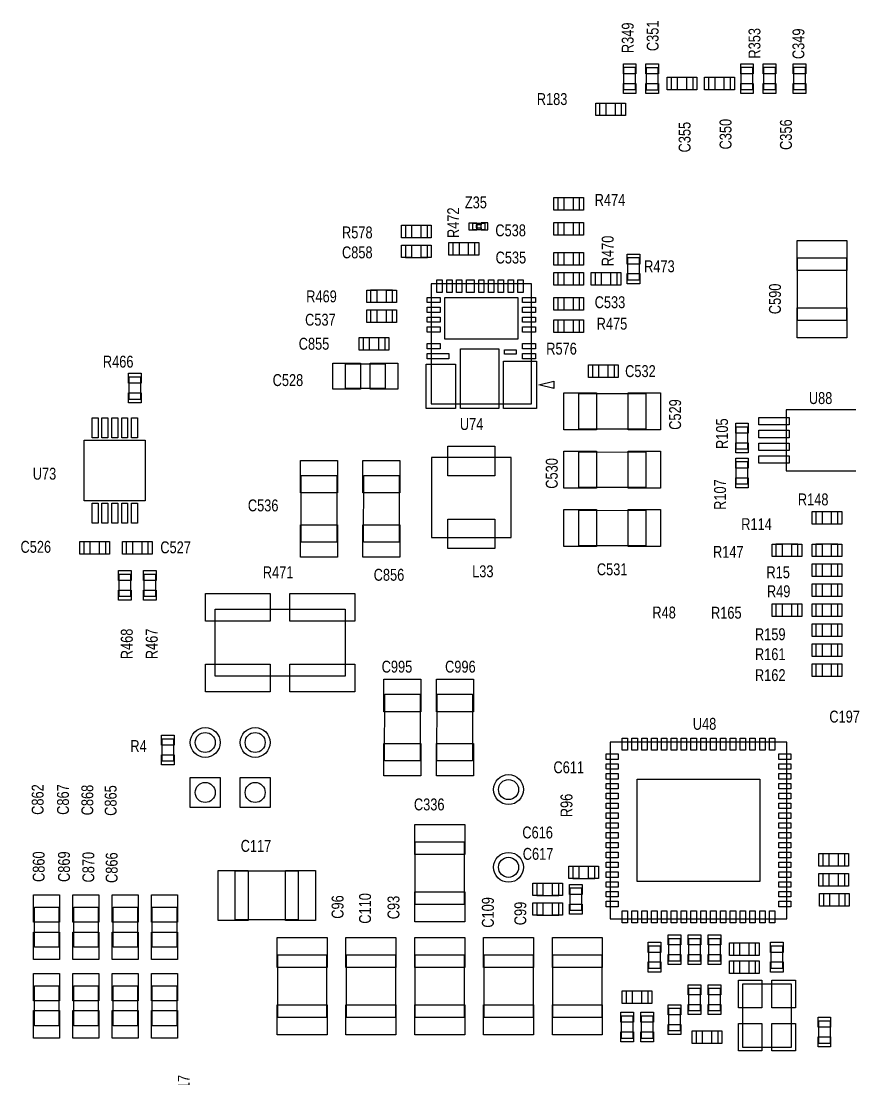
# Model space of a CAD drawing. Extents: x -13164 to 30582, y -10288 to 18382.
# Drawn here: x 6046 to 8535, y 7925 to 11103 of the extents above; entities that cross this region are included whole.
import ezdxf
from ezdxf.enums import TextEntityAlignment as Align

# ---------------------------------------------------------------- set-up
doc = ezdxf.new("R2010")
doc.units = 0
doc.layers.add('DF_ASSEMBLY_NOTES', color=2, linetype='CONTINUOUS')

# ---------------------------------------------------------------- blocks, each defined once
blk = doc.blocks.new('FIGURE_SQUARE')
blk.add_lwpolyline([(-0.5, -0.5), (-0.5, 0.5), (0.5, 0.5), (0.5, -0.5)], close=True)
blk = doc.blocks.new('FIGURE_CIRCLE')
blk.add_circle((0, 0), 0.5)

msp = doc.modelspace()

# ---------------------------------------------------------------- linework, layer by layer
at = {"layer": 'DF_ASSEMBLY_NOTES'}
for points in [[(7855.6615, 10963.768), (7855.6615, 10897.768), (7891.6615, 10897.768), (7891.6615, 10963.768), (7855.6615, 10963.768)], [(7959.1615, 10897.3015), (7959.1615, 10963.3015), (7923.1615, 10963.3015), (7923.1615, 10897.3015), (7959.1615, 10897.3015)], [(7998.1615, 10897.768), (8064.1615, 10897.768), (8064.1615, 10933.768), (7998.1615, 10933.768), (7998.1615, 10897.768)], [(8176.6615, 10933.768), (8110.6615, 10933.768), (8110.6615, 10897.768), (8176.6615, 10897.768), (8176.6615, 10933.768)], [(8208.1585, 10963.768), (8208.1585, 10897.768), (8244.1585, 10897.768), (8244.1585, 10963.768), (8208.1585, 10963.768)], [(8311.66, 10897.768), (8311.66, 10963.768), (8275.66, 10963.768), (8275.66, 10897.768), (8311.66, 10897.768)], [(8401.6645, 10897.7665), (8401.6645, 10963.7665), (8365.6645, 10963.7665), (8365.6645, 10897.7665), (8401.6645, 10897.7665)], [(7783.4302, 10820.2912), (7849.4302, 10820.2912), (7849.4302, 10856.2912), (7783.4302, 10856.2912), (7783.4302, 10820.2912)], [(7723.543, 10571.9965), (7657.543, 10571.9965), (7657.543, 10535.9965), (7723.543, 10535.9965), (7723.543, 10571.9965)], [(7266.043, 10489.4965), (7200.043, 10489.4965), (7200.043, 10453.4965), (7266.043, 10453.4965), (7266.043, 10489.4965)], [(7401.793, 10477.4965), (7439.293, 10477.4965), (7439.293, 10495.4965), (7401.793, 10495.4965), (7401.793, 10477.4965)], [(7448.0095, 10475.86), (7448.0095, 10497.133), (7427.3395, 10497.133), (7427.3395, 10491.2215), (7412.5765, 10491.2215), (7412.5765, 10481.7715), (7427.3395, 10481.7715), (7427.3395, 10475.86), (7448.0095, 10475.86)], [(7413.793, 10477.4965), (7427.293, 10477.4965), (7427.293, 10495.4965), (7413.793, 10495.4965), (7413.793, 10477.4965)], [(7723.543, 10496.9965), (7657.543, 10496.9965), (7657.543, 10460.9965), (7723.543, 10460.9965), (7723.543, 10496.9965)], [(7266.043, 10429.4965), (7200.043, 10429.4965), (7200.043, 10393.4965), (7266.043, 10393.4965), (7266.043, 10429.4965)], [(7342.543, 10400.9965), (7408.543, 10400.9965), (7408.543, 10436.9965), (7342.543, 10436.9965), (7342.543, 10400.9965)], [(7723.543, 10406.9965), (7657.543, 10406.9965), (7657.543, 10370.9965), (7723.543, 10370.9965), (7723.543, 10406.9965)], [(8525.134, 10203.433), (8378.134, 10203.433), (8378.134, 10392.433), (8525.134, 10392.433), (8525.134, 10203.433)], [(7903.543, 10325.9965), (7903.543, 10391.9965), (7867.543, 10391.9965), (7867.543, 10325.9965), (7903.543, 10325.9965)], [(7723.543, 10346.9965), (7657.543, 10346.9965), (7657.543, 10310.9965), (7723.543, 10310.9965), (7723.543, 10346.9965)], [(7770.043, 10310.9965), (7836.043, 10310.9965), (7836.043, 10346.9965), (7770.043, 10346.9965), (7770.043, 10310.9965)], [(7578.685, 10314.1135), (7277.5165, 10314.1135), (7277.5165, 9953.878), (7578.685, 9953.878), (7578.685, 10314.1135)], [(7161.5095, 10294.4965), (7095.5095, 10294.4965), (7095.5095, 10258.4965), (7161.5095, 10258.4965), (7161.5095, 10294.4965)], [(7657.543, 10235.9965), (7723.543, 10235.9965), (7723.543, 10271.9965), (7657.543, 10271.9965), (7657.543, 10235.9965)], [(7161.5095, 10234.4965), (7095.5095, 10234.4965), (7095.5095, 10198.4965), (7161.5095, 10198.4965), (7161.5095, 10234.4965)], [(7657.543, 10168.4965), (7723.543, 10168.4965), (7723.543, 10204.4965), (7657.543, 10204.4965), (7657.543, 10168.4965)], [(7139.0095, 10151.9965), (7073.0095, 10151.9965), (7073.0095, 10115.9965), (7139.0095, 10115.9965), (7139.0095, 10151.9965)], [(7139.665, 9999.7465), (7019.665, 9999.7465), (7019.665, 10073.2465), (7139.665, 10073.2465), (7139.665, 9999.7465)], [(7762.0765, 10033.4965), (7828.0765, 10033.4965), (7828.0765, 10069.4965), (7762.0765, 10069.4965), (7762.0765, 10033.4965)], [(6368.89, 10033.579), (6368.89, 9967.579), (6404.89, 9967.579), (6404.89, 10033.579), (6368.89, 10033.579)], [(7645.483, 10021.525), (7645.483, 9999.025), (7600.483, 10010.275), (7645.483, 10021.525)], [(7645.483, 10000), (7641.583, 10000)], [(7721.0395, 9984.823), (7922.0395, 9984.073), (7922.0395, 9877.573), (7721.0395, 9877.573), (7721.0395, 9984.073)], [(8609.8195, 9752.0395), (8609.8195, 9935.0395), (8344.0765, 9935.0395), (8344.0765, 9752.0395), (8609.8195, 9752.0395)], [(8229.1585, 9817.768), (8229.1585, 9883.768), (8193.1585, 9883.768), (8193.1585, 9817.768), (8229.1585, 9817.768)], [(6418.39, 9844.579), (6418.39, 9661.579), (6235.39, 9661.579), (6235.39, 9844.579), (6418.39, 9844.579)], [(7518.043, 9552.238), (7518.043, 9792.238), (7278.043, 9792.238), (7278.043, 9552.238), (7518.043, 9552.238)], [(7721.0395, 9809.383), (7922.0395, 9808.639), (7922.0395, 9702.133), (7721.0395, 9702.133), (7721.0395, 9808.639)], [(8229.1615, 9712.768), (8229.1615, 9778.768), (8193.1615, 9778.768), (8193.1615, 9712.768), (8229.1615, 9712.768)], [(6886.543, 9537.3745), (6887.293, 9738.3745), (6993.793, 9738.3745), (6993.793, 9537.3745), (6887.293, 9537.3745)], [(7074.043, 9537.3745), (7074.793, 9738.3745), (7181.293, 9738.3745), (7181.293, 9537.3745), (7074.793, 9537.3745)], [(7721.0395, 9633.9415), (7922.0395, 9633.1915), (7922.0395, 9526.6915), (7721.0395, 9526.6915), (7721.0395, 9633.1915)], [(8433.1615, 9592.768), (8499.1615, 9592.768), (8499.1615, 9628.768), (8433.1615, 9628.768), (8433.1615, 9592.768)], [(6233.89, 9502.579), (6299.89, 9502.579), (6299.89, 9538.579), (6233.89, 9538.579), (6233.89, 9502.579)], [(6361.39, 9502.579), (6427.39, 9502.579), (6427.39, 9538.579), (6361.39, 9538.579), (6361.39, 9502.579)], [(8313.1615, 9495.271), (8379.1615, 9495.271), (8379.1615, 9531.271), (8313.1615, 9531.271), (8313.1615, 9495.271)], [(8433.1615, 9495.2665), (8499.1615, 9495.2665), (8499.1615, 9531.2665), (8433.1615, 9531.2665), (8433.1615, 9495.2665)], [(8433.1615, 9435.2665), (8499.1615, 9435.2665), (8499.1615, 9471.2665), (8433.1615, 9471.2665), (8433.1615, 9435.2665)], [(6338.89, 9441.079), (6338.89, 9375.079), (6374.89, 9375.079), (6374.89, 9441.079), (6338.89, 9441.079)], [(6413.89, 9441.079), (6413.89, 9375.079), (6449.89, 9375.079), (6449.89, 9441.079), (6413.89, 9441.079)], [(8433.1615, 9375.268), (8499.1615, 9375.268), (8499.1615, 9411.268), (8433.1615, 9411.268), (8433.1615, 9375.268)], [(8313.1615, 9315.271), (8379.1615, 9315.271), (8379.1615, 9351.271), (8313.1615, 9351.271), (8313.1615, 9315.271)], [(8499.1615, 9351.268), (8433.1615, 9351.268), (8433.1615, 9315.268), (8499.1615, 9315.268), (8499.1615, 9351.268)], [(7018.6615, 9135.268), (6628.6615, 9135.268), (6628.6615, 9336.268), (7018.6615, 9336.268), (7018.6615, 9135.268)], [(8433.1615, 9255.268), (8499.1615, 9255.268), (8499.1615, 9291.268), (8433.1615, 9291.268), (8433.1615, 9255.268)], [(8433.1615, 9195.2665), (8499.1615, 9195.2665), (8499.1615, 9231.2665), (8433.1615, 9231.2665), (8433.1615, 9195.2665)], [(8433.1615, 9135.2665), (8499.1615, 9135.2665), (8499.1615, 9171.2665), (8433.1615, 9171.2665), (8433.1615, 9135.2665)], [(7137.1615, 8880.268), (7137.9115, 9081.268), (7244.4115, 9081.268), (7244.4115, 8880.268), (7137.9115, 8880.268)], [(7294.6615, 8880.268), (7295.4115, 9081.268), (7401.9115, 9081.268), (7401.9115, 8880.268), (7295.4115, 8880.268)], [(6468.1615, 8946.268), (6468.1615, 8880.268), (6504.1615, 8880.268), (6504.1615, 8946.268), (6468.1615, 8946.268)], [(8346.1615, 8406.268), (8346.1615, 8937.268), (7815.1615, 8937.268), (7815.1615, 8406.268), (8346.1615, 8406.268)], [(7376.683, 8448.61), (7229.683, 8448.61), (7229.683, 8637.61), (7376.683, 8637.61), (7376.683, 8448.61)], [(8519.8615, 8601.316), (8453.8615, 8601.316), (8453.8615, 8565.316), (8519.8615, 8565.316), (8519.8615, 8601.316)], [(6689.0035, 8402.824), (6689.0035, 8549.824), (6878.0035, 8549.824), (6878.0035, 8402.824), (6689.0035, 8402.824)], [(7768.9242, 8563.6612), (7702.9242, 8563.6612), (7702.9242, 8527.6612), (7768.9242, 8527.6612), (7768.9242, 8563.6612)], [(8519.8615, 8541.313), (8453.8615, 8541.313), (8453.8615, 8505.313), (8519.8615, 8505.313), (8519.8615, 8541.313)], [(7660.8115, 8512.5415), (7594.8115, 8512.5415), (7594.8115, 8476.5415), (7660.8115, 8476.5415), (7660.8115, 8512.5415)], [(7693.8085, 8497.918), (7693.8085, 8431.918), (7729.8085, 8431.918), (7729.8085, 8497.918), (7693.8085, 8497.918)], [(8455.6615, 8445.268), (8521.6615, 8445.268), (8521.6615, 8481.268), (8455.6615, 8481.268), (8455.6615, 8445.268)], [(6085.333, 8320.9435), (6085.333, 8440.9435), (6158.833, 8440.9435), (6158.833, 8320.9435), (6085.333, 8320.9435)], [(6203.443, 8320.9435), (6203.443, 8440.9435), (6276.943, 8440.9435), (6276.943, 8320.9435), (6203.443, 8320.9435)], [(6321.553, 8320.9435), (6321.553, 8440.9435), (6395.053, 8440.9435), (6395.053, 8320.9435), (6321.553, 8320.9435)], [(6439.663, 8320.9435), (6439.663, 8440.9435), (6513.163, 8440.9435), (6513.163, 8320.9435), (6439.663, 8320.9435)], [(7660.813, 8453.473), (7594.813, 8453.473), (7594.813, 8417.473), (7660.813, 8417.473), (7660.813, 8453.473)], [(8026.6615, 8280.268), (8026.6615, 8346.268), (7990.6615, 8346.268), (7990.6615, 8280.268), (8026.6615, 8280.268)], [(8086.6615, 8280.268), (8086.6615, 8346.268), (8050.6615, 8346.268), (8050.6615, 8280.268), (8086.6615, 8280.268)], [(8110.6615, 8346.268), (8110.6615, 8280.268), (8146.6615, 8280.268), (8146.6615, 8346.268), (8110.6615, 8346.268)], [(8251.6615, 8332.768), (8185.6615, 8332.768), (8185.6615, 8296.768), (8251.6615, 8296.768), (8251.6615, 8332.768)], [(6963.298, 8109.28), (6816.298, 8109.28), (6816.298, 8298.28), (6963.298, 8298.28), (6963.298, 8109.28)], [(7169.9905, 8109.28), (7022.9905, 8109.28), (7022.9905, 8298.28), (7169.9905, 8298.28), (7169.9905, 8109.28)], [(7376.683, 8109.28), (7229.683, 8109.28), (7229.683, 8298.28), (7376.683, 8298.28), (7376.683, 8109.28)], [(7583.3755, 8109.28), (7436.3755, 8109.28), (7436.3755, 8298.28), (7583.3755, 8298.28), (7583.3755, 8109.28)], [(7790.068, 8109.2815), (7643.0665, 8109.2815), (7643.0665, 8298.28), (7790.068, 8298.28), (7790.068, 8109.2815)], [(7930.6615, 8323.768), (7930.6615, 8257.768), (7966.6615, 8257.768), (7966.6615, 8323.768), (7930.6615, 8323.768)], [(8298.1615, 8323.768), (8298.1615, 8257.768), (8334.1615, 8257.768), (8334.1615, 8323.768), (8298.1615, 8323.768)], [(8251.6615, 8278.768), (8185.6615, 8278.768), (8185.6615, 8242.768), (8251.6615, 8242.768), (8251.6615, 8278.768)], [(6085.333, 8084.7235), (6085.333, 8204.7235), (6158.833, 8204.7235), (6158.833, 8084.7235), (6085.333, 8084.7235)], [(6203.443, 8084.7235), (6203.443, 8204.7235), (6276.943, 8204.7235), (6276.943, 8084.7235), (6203.443, 8084.7235)], [(6321.553, 8084.7235), (6321.553, 8204.7235), (6395.053, 8204.7235), (6395.053, 8084.7235), (6321.553, 8084.7235)], [(6439.663, 8084.7235), (6439.663, 8204.7235), (6513.163, 8204.7235), (6513.163, 8084.7235), (6439.663, 8084.7235)], [(8359.981, 8020.78), (8359.981, 8209.756), (8212.342, 8209.756), (8212.342, 8020.78), (8359.981, 8020.78)], [(7863.1615, 8152.768), (7929.1615, 8152.768), (7929.1615, 8188.768), (7863.1615, 8188.768), (7863.1615, 8152.768)], [(8050.6615, 8196.268), (8050.6615, 8130.268), (8086.6615, 8130.268), (8086.6615, 8196.268), (8050.6615, 8196.268)], [(8146.6615, 8130.268), (8146.6615, 8196.268), (8110.6615, 8196.268), (8110.6615, 8130.268), (8146.6615, 8130.268)], [(7990.6615, 8136.268), (7990.6615, 8070.268), (8026.6615, 8070.268), (8026.6615, 8136.268), (7990.6615, 8136.268)], [(7848.1615, 8113.768), (7848.1615, 8047.768), (7884.1615, 8047.768), (7884.1615, 8113.768), (7848.1615, 8113.768)], [(7908.1615, 8113.768), (7908.1615, 8047.768), (7944.1615, 8047.768), (7944.1615, 8113.768), (7908.1615, 8113.768)], [(8476.6615, 8032.768), (8476.6615, 8098.768), (8440.6615, 8098.768), (8440.6615, 8032.768), (8476.6615, 8032.768)], [(8139.1615, 8068.768), (8073.1615, 8068.768), (8073.1615, 8032.768), (8139.1615, 8032.768), (8139.1615, 8068.768)]]:
    msp.add_lwpolyline(points, dxfattribs=at)

# ---------------------------------------------------------------- block references
for name, p, xscale, yscale in [('FIGURE_SQUARE', (7873.6615, 10960.3015), 37.8015, 30.1185), ('FIGURE_SQUARE', (7941.1615, 10959.835), 37.8015, 30.1185), ('FIGURE_SQUARE', (8226.1585, 10960.3015), 37.8015, 30.1185), ('FIGURE_SQUARE', (8293.66, 10960.3015), 37.8015, 30.1185), ('FIGURE_SQUARE', (8383.6645, 10960.3), 37.8015, 30.1185), ('FIGURE_SQUARE', (8001.628, 10915.768), 30.1185, 37.8015), ('FIGURE_SQUARE', (8060.695, 10915.768), 30.1185, 37.8015), ('FIGURE_SQUARE', (8114.128, 10915.768), 30.1185, 37.8015), ('FIGURE_SQUARE', (8173.195, 10915.768), 30.1185, 37.8015), ('FIGURE_SQUARE', (7873.6615, 10901.2345), 37.8015, 30.1185), ('FIGURE_SQUARE', (7941.1615, 10900.768), 37.8015, 30.1185), ('FIGURE_SQUARE', (8226.1585, 10901.2345), 37.8015, 30.1185), ('FIGURE_SQUARE', (8293.66, 10901.2345), 37.8015, 30.1185), ('FIGURE_SQUARE', (8383.6645, 10901.233), 37.8015, 30.1185), ('FIGURE_SQUARE', (7786.8967, 10838.2912), 30.1185, 37.8015), ('FIGURE_SQUARE', (7845.9637, 10838.2912), 30.1185, 37.8015), ('FIGURE_SQUARE', (7661.0095, 10553.9965), 30.1185, 37.8015), ('FIGURE_SQUARE', (7720.0765, 10553.9965), 30.1185, 37.8015), ('FIGURE_SQUARE', (7203.5095, 10471.4965), 30.1185, 37.8015), ('FIGURE_SQUARE', (7262.5765, 10471.4965), 30.1185, 37.8015), ('FIGURE_SQUARE', (7403.293, 10486.4965), 22.4415, 22.4415), ('FIGURE_SQUARE', (7661.0095, 10478.9965), 30.1185, 37.8015), ('FIGURE_SQUARE', (7720.0765, 10478.9965), 30.1185, 37.8015), ('FIGURE_SQUARE', (7203.5095, 10411.4965), 30.1185, 37.8015), ('FIGURE_SQUARE', (7262.5765, 10411.4965), 30.1185, 37.8015), ('FIGURE_SQUARE', (7346.0095, 10418.9965), 30.1185, 37.8015), ('FIGURE_SQUARE', (7405.0765, 10418.9965), 30.1185, 37.8015), ('FIGURE_SQUARE', (8451.634, 10399.183), 150, 89.7585), ('FIGURE_SQUARE', (7661.0095, 10388.9965), 30.1185, 37.8015), ('FIGURE_SQUARE', (7720.0765, 10388.9965), 30.1185, 37.8015), ('FIGURE_SQUARE', (7885.543, 10388.53), 37.8015, 30.1185), ('FIGURE_SQUARE', (7661.0095, 10328.9965), 30.1185, 37.8015), ('FIGURE_SQUARE', (7720.0765, 10328.9965), 30.1185, 37.8015), ('FIGURE_SQUARE', (7773.5095, 10328.9965), 30.1185, 37.8015), ('FIGURE_SQUARE', (7832.5765, 10328.9965), 30.1185, 37.8015), ('FIGURE_SQUARE', (7885.543, 10329.463), 37.8015, 30.1185), ('FIGURE_SQUARE', (7302.55, 10306.738), 15.945, 38.3865), ('FIGURE_SQUARE', (7332.0715, 10306.738), 15.945, 38.3865), ('FIGURE_SQUARE', (7361.605, 10306.738), 15.945, 38.3865), ('FIGURE_SQUARE', (7394.86, 10306.738), 23.3265, 38.3865), ('FIGURE_SQUARE', (7428.1015, 10306.738), 15.945, 38.3865), ('FIGURE_SQUARE', (7457.623, 10306.738), 15.945, 38.3865), ('FIGURE_SQUARE', (7487.1565, 10306.738), 15.945, 38.3865), ('FIGURE_SQUARE', (7516.69, 10306.738), 15.945, 38.3865), ('FIGURE_SQUARE', (7546.2115, 10306.738), 15.945, 38.3865), ('FIGURE_SQUARE', (7098.976, 10276.4965), 30.1185, 37.8015), ('FIGURE_SQUARE', (7158.043, 10276.4965), 30.1185, 37.8015), ('FIGURE_SQUARE', (7284.8335, 10265.3935), 38.3865, 15.945), ('FIGURE_SQUARE', (7428.1015, 10210.768), 219.6915, 125.1915), ('FIGURE_SQUARE', (7571.305, 10265.3935), 38.3865, 15.945), ('FIGURE_SQUARE', (7661.0095, 10253.9965), 30.1185, 37.8015), ('FIGURE_SQUARE', (7720.0765, 10253.9965), 30.1185, 37.8015), ('FIGURE_SQUARE', (7098.976, 10216.4965), 30.1185, 37.8015), ('FIGURE_SQUARE', (7158.043, 10216.4965), 30.1185, 37.8015), ('FIGURE_SQUARE', (7284.8335, 10235.86), 38.3865, 15.945), ('FIGURE_SQUARE', (7571.305, 10235.86), 38.3865, 15.945), ('FIGURE_SQUARE', (8451.634, 10196.683), 150, 89.7585), ('FIGURE_SQUARE', (7284.8335, 10206.3385), 38.3865, 15.945), ('FIGURE_SQUARE', (7571.305, 10206.3385), 38.3865, 15.945), ('FIGURE_SQUARE', (7661.0095, 10186.4965), 30.1185, 37.8015), ('FIGURE_SQUARE', (7720.0765, 10186.4965), 30.1185, 37.8015), ('FIGURE_SQUARE', (7284.8335, 10176.805), 38.3865, 15.945), ('FIGURE_SQUARE', (7571.305, 10176.805), 38.3865, 15.945), ('FIGURE_SQUARE', (7076.476, 10133.9965), 30.1185, 37.8015), ('FIGURE_SQUARE', (7135.543, 10133.9965), 30.1185, 37.8015), ('FIGURE_SQUARE', (7284.8335, 10126.615), 38.3865, 15.945), ('FIGURE_SQUARE', (7423.3765, 10029.055), 115.518, 179.8815), ('FIGURE_SQUARE', (7515.5095, 10109.548), 35.3685, 12.9915), ('FIGURE_SQUARE', (7571.305, 10126.615), 38.3865, 15.945), ('FIGURE_SQUARE', (7023.787, 10036.4965), 82.677, 77.9535), ('FIGURE_SQUARE', (7135.543, 10036.4965), 82.677, 77.9535), ('FIGURE_SQUARE', (7297.885, 10097.0815), 64.4235, 15.945), ('FIGURE_SQUARE', (7544.1385, 10010.2765), 98.622, 142.323), ('FIGURE_SQUARE', (7571.305, 10097.0815), 38.3865, 15.945), ('FIGURE_SQUARE', (6386.89, 10030.1125), 37.8015, 30.1185), ('FIGURE_SQUARE', (7306.6315, 10005.853), 87.6915, 133.47), ('FIGURE_SQUARE', (7765.543, 10051.4965), 30.1185, 37.8015), ('FIGURE_SQUARE', (7824.61, 10051.4965), 30.1185, 37.8015), ('FIGURE_SQUARE', (6386.89, 9971.0455), 37.8015, 30.1185), ('FIGURE_SQUARE', (7725.1615, 9930.823), 97.4415, 111.03), ('FIGURE_SQUARE', (7917.9175, 9930.823), 97.4415, 111.03), ('FIGURE_SQUARE', (6267.787, 9881.329), 17.7165, 60.2415), ('FIGURE_SQUARE', (6297.3385, 9881.329), 17.7165, 60.2415), ('FIGURE_SQUARE', (6326.89, 9881.329), 17.7165, 60.2415), ('FIGURE_SQUARE', (6356.4415, 9881.329), 17.7165, 60.2415), ('FIGURE_SQUARE', (6385.993, 9881.329), 17.7165, 60.2415), ('FIGURE_SQUARE', (8211.1585, 9880.3015), 37.8015, 30.1185), ('FIGURE_SQUARE', (8307.1615, 9901.1245), 91.53, 22.4415), ('FIGURE_SQUARE', (8307.1615, 9862.738), 91.53, 22.4415), ('FIGURE_SQUARE', (7398.043, 9781.4965), 141.1365, 88.5885), ('FIGURE_SQUARE', (8211.1585, 9821.2345), 37.8015, 30.1185), ('FIGURE_SQUARE', (8307.1615, 9824.341), 91.53, 22.4415), ('FIGURE_SQUARE', (7725.1615, 9755.383), 97.4415, 111.03), ('FIGURE_SQUARE', (7917.9175, 9755.383), 97.4415, 111.03), ('FIGURE_SQUARE', (8211.1615, 9775.3015), 37.8015, 30.1185), ('FIGURE_SQUARE', (8307.1615, 9785.9545), 91.53, 22.4415), ('FIGURE_SQUARE', (6940.543, 9734.2525), 111.03, 97.4415), ('FIGURE_SQUARE', (7128.043, 9734.2525), 111.03, 97.4415), ('FIGURE_SQUARE', (8211.1615, 9716.2345), 37.8015, 30.1185), ('FIGURE_SQUARE', (6267.787, 9624.829), 17.7165, 60.2415), ('FIGURE_SQUARE', (6297.3385, 9624.829), 17.7165, 60.2415), ('FIGURE_SQUARE', (6326.89, 9624.829), 17.7165, 60.2415), ('FIGURE_SQUARE', (6356.4415, 9624.829), 17.7165, 60.2415), ('FIGURE_SQUARE', (6385.993, 9624.829), 17.7165, 60.2415), ('FIGURE_SQUARE', (7725.1615, 9579.9415), 97.4415, 111.03), ('FIGURE_SQUARE', (7917.9175, 9579.9415), 97.4415, 111.03), ('FIGURE_SQUARE', (8436.628, 9610.768), 30.1185, 37.8015), ('FIGURE_SQUARE', (8495.695, 9610.768), 30.1185, 37.8015), ('FIGURE_SQUARE', (7398.043, 9562.9795), 141.1365, 88.5885), ('FIGURE_SQUARE', (6940.543, 9541.4965), 111.03, 97.4415), ('FIGURE_SQUARE', (7128.043, 9541.4965), 111.03, 97.4415), ('FIGURE_SQUARE', (6237.3565, 9520.579), 30.1185, 37.8015), ('FIGURE_SQUARE', (6296.4235, 9520.579), 30.1185, 37.8015), ('FIGURE_SQUARE', (6364.8565, 9520.579), 30.1185, 37.8015), ('FIGURE_SQUARE', (6423.9235, 9520.579), 30.1185, 37.8015), ('FIGURE_SQUARE', (8316.628, 9513.271), 30.1185, 37.8015), ('FIGURE_SQUARE', (8375.695, 9513.271), 30.1185, 37.8015), ('FIGURE_SQUARE', (8436.628, 9513.2665), 30.1185, 37.8015), ('FIGURE_SQUARE', (8495.695, 9513.2665), 30.1185, 37.8015), ('FIGURE_SQUARE', (8436.628, 9453.2665), 30.1185, 37.8015), ('FIGURE_SQUARE', (8495.695, 9453.2665), 30.1185, 37.8015), ('FIGURE_SQUARE', (6356.89, 9437.6125), 37.8015, 30.1185), ('FIGURE_SQUARE', (6431.89, 9437.6125), 37.8015, 30.1185), ('FIGURE_SQUARE', (8436.628, 9393.268), 30.1185, 37.8015), ('FIGURE_SQUARE', (8495.695, 9393.268), 30.1185, 37.8015), ('FIGURE_SQUARE', (6356.89, 9378.5455), 37.8015, 30.1185), ('FIGURE_SQUARE', (6431.89, 9378.5455), 37.8015, 30.1185), ('FIGURE_SQUARE', (6696.6865, 9342.073), 194.8815, 82.677), ('FIGURE_SQUARE', (6950.6365, 9342.073), 194.8815, 82.677), ('FIGURE_SQUARE', (8316.628, 9333.271), 30.1185, 37.8015), ('FIGURE_SQUARE', (8375.695, 9333.271), 30.1185, 37.8015), ('FIGURE_SQUARE', (8436.628, 9333.268), 30.1185, 37.8015), ('FIGURE_SQUARE', (8495.695, 9333.268), 30.1185, 37.8015), ('FIGURE_SQUARE', (8436.628, 9273.268), 30.1185, 37.8015), ('FIGURE_SQUARE', (8495.695, 9273.268), 30.1185, 37.8015), ('FIGURE_SQUARE', (8436.628, 9213.2665), 30.1185, 37.8015), ('FIGURE_SQUARE', (8495.695, 9213.2665), 30.1185, 37.8015), ('FIGURE_SQUARE', (6696.6865, 9129.463), 194.8815, 82.677), ('FIGURE_SQUARE', (6950.6365, 9129.463), 194.8815, 82.677), ('FIGURE_SQUARE', (8436.628, 9153.2665), 30.1185, 37.8015), ('FIGURE_SQUARE', (8495.695, 9153.2665), 30.1185, 37.8015), ('FIGURE_SQUARE', (7191.1615, 9077.146), 111.03, 97.4415), ('FIGURE_SQUARE', (7348.6615, 9077.146), 111.03, 97.4415), ('FIGURE_CIRCLE', (6598.6615, 8935.768), 89.7585, 89.7585), ('FIGURE_CIRCLE', (6598.6615, 8935.768), 60.2415, 60.2415), ('FIGURE_CIRCLE', (6748.6615, 8935.768), 89.7585, 89.7585), ('FIGURE_CIRCLE', (6748.6615, 8935.768), 60.2415, 60.2415), ('FIGURE_SQUARE', (6486.1615, 8942.8015), 37.8015, 30.1185), ('FIGURE_SQUARE', (7191.1615, 8884.39), 111.03, 97.4415), ('FIGURE_SQUARE', (7348.6615, 8884.39), 111.03, 97.4415), ('FIGURE_SQUARE', (7859.2045, 8931.268), 16.5, 36), ('FIGURE_SQUARE', (7888.7335, 8931.268), 16.5, 36), ('FIGURE_SQUARE', (7918.2595, 8931.268), 16.5, 36), ('FIGURE_SQUARE', (7947.7885, 8931.268), 16.5, 36), ('FIGURE_SQUARE', (7977.3145, 8931.268), 16.5, 36), ('FIGURE_SQUARE', (8006.8435, 8931.268), 16.5, 36), ('FIGURE_SQUARE', (8036.3695, 8931.268), 16.5, 36), ('FIGURE_SQUARE', (8065.8985, 8931.268), 16.5, 36), ('FIGURE_SQUARE', (8095.4245, 8931.268), 16.5, 36), ('FIGURE_SQUARE', (8124.9535, 8931.268), 16.5, 36), ('FIGURE_SQUARE', (8154.4795, 8931.268), 16.5, 36), ('FIGURE_SQUARE', (8184.0085, 8931.268), 16.5, 36), ('FIGURE_SQUARE', (8213.5345, 8931.268), 16.5, 36), ('FIGURE_SQUARE', (8243.0635, 8931.268), 16.5, 36), ('FIGURE_SQUARE', (8272.5895, 8931.268), 16.5, 36), ('FIGURE_SQUARE', (8302.1185, 8931.268), 16.5, 36), ('FIGURE_SQUARE', (6486.1615, 8883.7345), 37.8015, 30.1185), ('FIGURE_SQUARE', (7821.1615, 8893.225), 36, 16.5), ('FIGURE_SQUARE', (8340.1615, 8893.225), 36, 16.5), ('FIGURE_SQUARE', (7821.1615, 8863.696), 36, 16.5), ('FIGURE_SQUARE', (8340.1615, 8863.696), 36, 16.5), ('FIGURE_CIRCLE', (7509.8755, 8794.3285), 89.7585, 89.7585), ('FIGURE_SQUARE', (7821.1615, 8834.17), 36, 16.5), ('FIGURE_SQUARE', (8340.1615, 8834.17), 36, 16.5), ('FIGURE_SQUARE', (6598.6615, 8785.768), 89.7585, 89.7585), ('FIGURE_CIRCLE', (6598.6615, 8785.768), 60.2415, 60.2415), ('FIGURE_SQUARE', (6748.6615, 8785.768), 89.7585, 89.7585), ('FIGURE_CIRCLE', (6748.6615, 8785.768), 60.2415, 60.2415), ('FIGURE_CIRCLE', (7509.8755, 8794.3285), 60.2415, 60.2415), ('FIGURE_SQUARE', (7821.1615, 8804.641), 36, 16.5), ('FIGURE_SQUARE', (8080.6615, 8671.768), 369, 307.5), ('FIGURE_SQUARE', (8340.1615, 8804.641), 36, 16.5), ('FIGURE_SQUARE', (7821.1615, 8775.115), 36, 16.5), ('FIGURE_SQUARE', (8340.1615, 8775.115), 36, 16.5), ('FIGURE_SQUARE', (7821.1615, 8745.586), 36, 16.5), ('FIGURE_SQUARE', (8340.1615, 8745.586), 36, 16.5), ('FIGURE_SQUARE', (7821.1615, 8716.06), 36, 16.5), ('FIGURE_SQUARE', (8340.1615, 8716.06), 36, 16.5), ('FIGURE_SQUARE', (7303.183, 8644.36), 150, 89.7585), ('FIGURE_SQUARE', (7821.1615, 8686.531), 36, 16.5), ('FIGURE_SQUARE', (8340.1615, 8686.531), 36, 16.5), ('FIGURE_SQUARE', (7821.1615, 8657.005), 36, 16.5), ('FIGURE_SQUARE', (8340.1615, 8657.005), 36, 16.5), ('FIGURE_SQUARE', (7821.1615, 8627.476), 36, 16.5), ('FIGURE_SQUARE', (8340.1615, 8627.476), 36, 16.5), ('FIGURE_CIRCLE', (7509.8755, 8560.768), 89.7585, 89.7585), ('FIGURE_CIRCLE', (7509.8755, 8560.768), 60.2415, 60.2415), ('FIGURE_SQUARE', (7821.1615, 8597.95), 36, 16.5), ('FIGURE_SQUARE', (8340.1615, 8597.95), 36, 16.5), ('FIGURE_SQUARE', (8457.328, 8583.316), 30.1185, 37.8015), ('FIGURE_SQUARE', (8516.395, 8583.316), 30.1185, 37.8015), ('FIGURE_SQUARE', (6682.2535, 8476.324), 89.7585, 150), ('FIGURE_SQUARE', (6884.7535, 8476.324), 89.7585, 150), ('FIGURE_SQUARE', (7706.3907, 8545.6612), 30.1185, 37.8015), ('FIGURE_SQUARE', (7765.4577, 8545.6612), 30.1185, 37.8015), ('FIGURE_SQUARE', (7821.1615, 8568.421), 36, 16.5), ('FIGURE_SQUARE', (8340.1615, 8568.421), 36, 16.5), ('FIGURE_SQUARE', (7821.1615, 8538.895), 36, 16.5), ('FIGURE_SQUARE', (7821.1615, 8509.366), 36, 16.5), ('FIGURE_SQUARE', (8340.1615, 8538.895), 36, 16.5), ('FIGURE_SQUARE', (8340.1615, 8509.366), 36, 16.5), ('FIGURE_SQUARE', (8457.328, 8523.313), 30.1185, 37.8015), ('FIGURE_SQUARE', (8516.395, 8523.313), 30.1185, 37.8015), ('FIGURE_SQUARE', (7303.183, 8441.86), 150, 89.7585), ('FIGURE_SQUARE', (7598.278, 8494.5415), 30.1185, 37.8015), ('FIGURE_SQUARE', (7657.345, 8494.5415), 30.1185, 37.8015), ('FIGURE_SQUARE', (7711.8085, 8494.4515), 37.8015, 30.1185), ('FIGURE_SQUARE', (7821.1615, 8479.84), 36, 16.5), ('FIGURE_SQUARE', (8340.1615, 8479.84), 36, 16.5), ('FIGURE_SQUARE', (6122.083, 8436.8215), 77.9535, 82.677), ('FIGURE_SQUARE', (6240.193, 8436.8215), 77.9535, 82.677), ('FIGURE_SQUARE', (6358.303, 8436.8215), 77.9535, 82.677), ('FIGURE_SQUARE', (6476.413, 8436.8215), 77.9535, 82.677), ('FIGURE_SQUARE', (7598.2795, 8435.473), 30.1185, 37.8015), ('FIGURE_SQUARE', (7657.3465, 8435.473), 30.1185, 37.8015), ('FIGURE_SQUARE', (7821.1615, 8450.311), 36, 16.5), ('FIGURE_SQUARE', (8340.1615, 8450.311), 36, 16.5), ('FIGURE_SQUARE', (8459.128, 8463.268), 30.1185, 37.8015), ('FIGURE_SQUARE', (8518.195, 8463.268), 30.1185, 37.8015), ('FIGURE_SQUARE', (7711.8085, 8435.3845), 37.8015, 30.1185), ('FIGURE_SQUARE', (7859.2045, 8412.268), 16.5, 36), ('FIGURE_SQUARE', (7888.7335, 8412.268), 16.5, 36), ('FIGURE_SQUARE', (7918.2595, 8412.268), 16.5, 36), ('FIGURE_SQUARE', (7947.7885, 8412.268), 16.5, 36), ('FIGURE_SQUARE', (7977.3145, 8412.268), 16.5, 36), ('FIGURE_SQUARE', (8006.8435, 8412.268), 16.5, 36), ('FIGURE_SQUARE', (8036.3695, 8412.268), 16.5, 36), ('FIGURE_SQUARE', (8065.8985, 8412.268), 16.5, 36), ('FIGURE_SQUARE', (8095.4245, 8412.268), 16.5, 36), ('FIGURE_SQUARE', (8124.9535, 8412.268), 16.5, 36), ('FIGURE_SQUARE', (8154.4795, 8412.268), 16.5, 36), ('FIGURE_SQUARE', (8184.0085, 8412.268), 16.5, 36), ('FIGURE_SQUARE', (8213.5345, 8412.268), 16.5, 36), ('FIGURE_SQUARE', (8243.0635, 8412.268), 16.5, 36), ('FIGURE_SQUARE', (8272.5895, 8412.268), 16.5, 36), ('FIGURE_SQUARE', (8302.1185, 8412.268), 16.5, 36), ('FIGURE_SQUARE', (6122.083, 8325.0655), 77.9535, 82.677), ('FIGURE_SQUARE', (6240.193, 8325.0655), 77.9535, 82.677), ('FIGURE_SQUARE', (6358.303, 8325.0655), 77.9535, 82.677), ('FIGURE_SQUARE', (6476.413, 8325.0655), 77.9535, 82.677), ('FIGURE_SQUARE', (6889.798, 8305.03), 150, 89.7585), ('FIGURE_SQUARE', (7096.4905, 8305.03), 150, 89.7585), ('FIGURE_SQUARE', (7303.183, 8305.03), 150, 89.7585), ('FIGURE_SQUARE', (7509.8755, 8305.03), 150, 89.7585), ('FIGURE_SQUARE', (7716.568, 8305.03), 150, 89.7585), ('FIGURE_SQUARE', (7948.6615, 8320.3015), 37.8015, 30.1185), ('FIGURE_SQUARE', (8008.6615, 8342.8015), 37.8015, 30.1185), ('FIGURE_SQUARE', (8068.6615, 8342.8015), 37.8015, 30.1185), ('FIGURE_SQUARE', (8128.6615, 8342.8015), 37.8015, 30.1185), ('FIGURE_SQUARE', (8189.128, 8314.768), 30.1185, 37.8015), ('FIGURE_SQUARE', (8248.195, 8314.768), 30.1185, 37.8015), ('FIGURE_SQUARE', (8316.1615, 8320.3015), 37.8015, 30.1185), ('FIGURE_SQUARE', (8008.6615, 8283.7345), 37.8015, 30.1185), ('FIGURE_SQUARE', (8068.6615, 8283.7345), 37.8015, 30.1185), ('FIGURE_SQUARE', (8128.6615, 8283.7345), 37.8015, 30.1185), ('FIGURE_SQUARE', (7948.6615, 8261.2345), 37.8015, 30.1185), ('FIGURE_SQUARE', (8189.128, 8260.768), 30.1185, 37.8015), ('FIGURE_SQUARE', (8248.195, 8260.768), 30.1185, 37.8015), ('FIGURE_SQUARE', (8316.1615, 8261.2345), 37.8015, 30.1185), ('FIGURE_SQUARE', (6122.083, 8200.6015), 77.9535, 82.677), ('FIGURE_SQUARE', (6240.193, 8200.6015), 77.9535, 82.677), ('FIGURE_SQUARE', (6358.303, 8200.6015), 77.9535, 82.677), ('FIGURE_SQUARE', (6476.413, 8200.6015), 77.9535, 82.677), ('FIGURE_SQUARE', (8068.6615, 8192.8015), 37.8015, 30.1185), ('FIGURE_SQUARE', (8128.6615, 8192.8015), 37.8015, 30.1185), ('FIGURE_SQUARE', (8235.964, 8180.2285), 70.275, 82.677), ('FIGURE_SQUARE', (8336.359, 8180.2285), 70.275, 82.677), ('FIGURE_SQUARE', (7866.628, 8170.768), 30.1185, 37.8015), ('FIGURE_SQUARE', (7925.695, 8170.768), 30.1185, 37.8015), ('FIGURE_SQUARE', (6889.798, 8102.53), 150, 89.7585), ('FIGURE_SQUARE', (7096.4905, 8102.53), 150, 89.7585), ('FIGURE_SQUARE', (7303.183, 8102.53), 150, 89.7585), ('FIGURE_SQUARE', (7509.8755, 8102.53), 150, 89.7585), ('FIGURE_SQUARE', (7716.568, 8102.53), 150, 89.7585), ('FIGURE_SQUARE', (8008.6615, 8132.8015), 37.8015, 30.1185), ('FIGURE_SQUARE', (8068.6615, 8133.7345), 37.8015, 30.1185), ('FIGURE_SQUARE', (8128.6615, 8133.7345), 37.8015, 30.1185), ('FIGURE_SQUARE', (6122.083, 8088.8455), 77.9535, 82.677), ('FIGURE_SQUARE', (6240.193, 8088.8455), 77.9535, 82.677), ('FIGURE_SQUARE', (6358.303, 8088.8455), 77.9535, 82.677), ('FIGURE_SQUARE', (6476.413, 8088.8455), 77.9535, 82.677), ('FIGURE_SQUARE', (7866.1615, 8110.3015), 37.8015, 30.1185), ('FIGURE_SQUARE', (7926.1615, 8110.3015), 37.8015, 30.1185), ('FIGURE_SQUARE', (8458.6615, 8095.3015), 37.8015, 30.1185), ('FIGURE_SQUARE', (8008.6615, 8073.7345), 37.8015, 30.1185), ('FIGURE_SQUARE', (8235.964, 8050.3075), 70.275, 82.677), ('FIGURE_SQUARE', (8336.359, 8050.3075), 70.275, 82.677), ('FIGURE_SQUARE', (7866.1615, 8051.2345), 37.8015, 30.1185), ('FIGURE_SQUARE', (7926.1615, 8051.2345), 37.8015, 30.1185), ('FIGURE_SQUARE', (8076.628, 8050.768), 30.1185, 37.8015), ('FIGURE_SQUARE', (8135.695, 8050.768), 30.1185, 37.8015), ('FIGURE_SQUARE', (8458.6615, 8036.2345), 37.8015, 30.1185)]:
    msp.add_blockref(name, p, dxfattribs=dict(at, xscale=xscale, yscale=yscale))

# ---------------------------------------------------------------- texts
at = {"layer": 'DF_ASSEMBLY_NOTES', "width": 0.802099}
for s, p in [('R349', (7885.768, 11007.25)), ('C351', (7960.768, 11013.25)), ('R353', (8266.6615, 10990.768)), ('C349', (8398.6615, 10989.268)), ('C350', (8179.768, 10717.75)), ('C356', (8361.1615, 10716.268)), ('C355', (8056.768, 10708.75)), ('R472', (7361.518, 10451.5)), ('R470', (7825.6615, 10366.768)), ('C590', (8328.1615, 10222.768)), ('R105', (8169.1615, 9817.768)), ('R107', (8163.1615, 9634.768)), ('R468', (6380.89, 9186.079)), ('R467', (6455.89, 9186.079)), ('C862', (6113.083, 8718.4435)), ('C867', (6189.193, 8718.4435)), ('C868', (6262.303, 8716.9435)), ('C865', (6332.413, 8715.4435)), ('R96', (7701.853, 8711.3275)), ('C860', (6116.083, 8516.7235)), ('C869', (6192.193, 8516.7235)), ('C870', (6265.303, 8515.2235)), ('C866', (6335.413, 8513.7235)), ('C96', (7014.1615, 8406.268)), ('C110', (7096.6615, 8391.268)), ('C93', (7182.1615, 8404.768)), ('C109', (7465.6615, 8379.268)), ('C99', (7563.1615, 8386.768)), ('Z17', (6552.1615, 7870.768))]:
    msp.add_text(s, height=35.831, rotation=90, dxfattribs=at).set_placement(p)
for s, p in [('R183', (7594.768, 10851.25)), ('R474', (7768.6615, 10548.268)), ('Z35', (7378.6615, 10540.768)), ('C538', (7470.1615, 10456.768)), ('R578', (7009.543, 10450.4965)), ('C858', (7009.543, 10390.4965)), ('C535', (7471.018, 10375)), ('R473', (7917.1615, 10348.768)), ('R469', (6902.0095, 10258.4965)), ('C533', (7768.6615, 10240.768)), ('C537', (6898.6615, 10188.268)), ('R475', (7774.6615, 10176.268)), ('C855', (6879.5095, 10115.9965)), ('R576', (7623.1615, 10101.268)), ('R466', (6291.1615, 10062.268)), ('C528', (6801.1615, 10006.768)), ('C532', (7860.1615, 10033.768)), ('U88', (8412.1615, 9952.768)), ('U74', (7363.6615, 9874.768)), ('U73', (6080.518, 9725.5)), ('R148', (8379.1615, 9648.268)), ('R114', (8209.018, 9574)), ('C526', (6043.6615, 9505.768)), ('C527', (6463.6615, 9504.268)), ('R147', (8124.1615, 9490.768)), ('R15', (8284.6615, 9429.268)), ('R49', (8286.1615, 9372.268)), ('R48', (7942.018, 9308.5)), ('R165', (8118.1615, 9307.768)), ('R159', (8250.1615, 9243.268)), ('R161', (8250.1615, 9183.268)), ('R162', (8250.1615, 9120.268)), ('C197', (8473.6615, 8995.768)), ('U48', (8063.518, 8974)), ('R4', (6373.6615, 8907.268)), ('C611', (7644.853, 8843.3275)), ('C336', (7225.6615, 8731.768)), ('C616', (7551.3115, 8647.5415)), ('C117', (6705.1615, 8607.268)), ('C617', (7552.6615, 8583.268))]:
    msp.add_text(s, height=35.831, dxfattribs=at).set_placement(p)
for s, p in [('C529', (8028.1615, 9921.268)), ('C530', (7657.6615, 9744.268))]:
    msp.add_text(s, height=35.831, rotation=90, dxfattribs=at).set_placement(p, align=Align.CENTER)
for s, p in [('C536', (6772.6615, 9630.268)), ('C531', (7821.1615, 9438.268)), ('R471', (6817.6615, 9429.268)), ('C856', (7150.6615, 9421.768)), ('L33', (7432.6615, 9432.268)), ('C995', (7174.6615, 9145.768)), ('C996', (7365.1615, 9145.768))]:
    msp.add_text(s, height=35.831, dxfattribs=at).set_placement(p, align=Align.CENTER)

doc.saveas('drawing.dxf')
